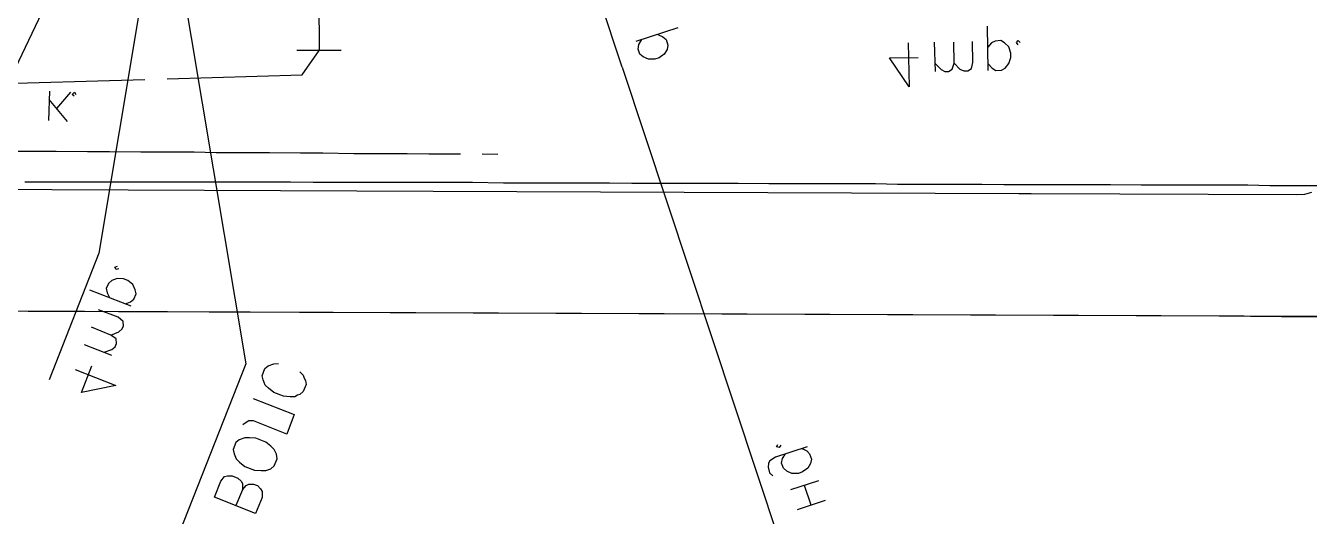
# Model space of a CAD drawing. Header units: metres. Extents: x 131 to 658, y 22 to 173.
# Drawn here: x 301.01 to 331.47, y 118.31 to 129.96 of the extents above; entities that cross this region are included whole.
import ezdxf

# ---------------------------------------------------------------- set-up
doc = ezdxf.new("R2010")
doc.units = ezdxf.units.M
for name, color, linetype in [('CURB', 7, 'Continuous'), ('ELECTR_CABLE', 7, 'Continuous'), ('ELECTR_CABLE_COMM', 7, 'Continuous'), ('GRASS', 7, 'Continuous'), ('ROAD', 7, 'Continuous'), ('SEWER', 7, 'Continuous'), ('SIDEWALK_PATH', 7, 'Continuous')]:
    doc.layers.add(name, color=color, linetype=linetype)

msp = doc.modelspace()

# ---------------------------------------------------------------- linework, layer by layer
at = {"layer": 'CURB'}
for points in [[(311.32, 126.91), (310.576, 126.91), (310.055, 126.921), (309.322, 126.921), (308.79, 126.921), (308.057, 126.932), (307.525, 126.932), (306.792, 126.943), (306.271, 126.943), (305.527, 126.943), (305.006, 126.954), (304.262, 126.954), (303.741, 126.954), (302.997, 126.965), (302.476, 126.965), (301.732, 126.977), (301.211, 126.977), (300.478, 126.977)], [(312.207, 126.899), (311.841, 126.91)], [(300.989, 126.255), (301.51, 126.255), (302.254, 126.255), (302.775, 126.255), (303.508, 126.255), (304.04, 126.255), (304.773, 126.255), (305.294, 126.255), (306.038, 126.255), (306.559, 126.255), (307.292, 126.255), (307.824, 126.244), (308.557, 126.244), (309.078, 126.244), (309.822, 126.244), (310.343, 126.244), (310.765, 126.244), (310.765, 126.244), (311.076, 126.244), (311.608, 126.244), (312.341, 126.233), (312.862, 126.233), (313.606, 126.233), (314.127, 126.233), (314.86, 126.233), (315.392, 126.222), (316.125, 126.222), (316.646, 126.222), (317.39, 126.222), (317.911, 126.222), (318.644, 126.211), (319.176, 126.211), (319.909, 126.211), (320.43, 126.211), (321.174, 126.211), (321.695, 126.2), (322.439, 126.2), (322.96, 126.2), (323.693, 126.2), (324.214, 126.189), (324.658, 126.189), (324.658, 126.189), (324.958, 126.189), (325.479, 126.189), (326.223, 126.189), (326.744, 126.189), (327.477, 126.178), (327.998, 126.178), (328.742, 126.178), (329.263, 126.178), (330.007, 126.178), (330.528, 126.166), (331.261, 126.166), (331.782, 126.166)]]:
    msp.add_lwpolyline(points, dxfattribs=at)
at = {"layer": 'ELECTR_CABLE'}
for points in [[(302.653, 132.325), (302.82, 133.291), (302.82, 133.291), (299.712, 126.766), (299.712, 126.766), (296.506, 118.587)], [(304.295, 132.303), (304.196, 133.28), (304.196, 133.28), (302.742, 124.557), (302.742, 124.557), (301.566, 121.55)], [(307.957, 131.804), (307.968, 129.373)], [(323.848, 128.896), (323.826, 129.95)], [(321.95, 129.551), (321.973, 128.508), (321.973, 128.508), (321.507, 129.196), (321.507, 129.196), (322.183, 129.207)], [(322.594, 128.874), (322.572, 129.573)], [(322.583, 129.074), (322.727, 128.918), (322.727, 128.918), (322.816, 128.874), (322.816, 128.874), (322.905, 128.874), (322.905, 128.874), (322.993, 128.93), (322.993, 128.93), (323.038, 129.074), (323.038, 129.074), (323.027, 129.573)], [(323.038, 129.074), (323.171, 128.93), (323.171, 128.93), (323.271, 128.885), (323.271, 128.885), (323.36, 128.885), (323.36, 128.885), (323.448, 128.941), (323.448, 128.941), (323.482, 129.085), (323.482, 129.085), (323.471, 129.584)], [(323.848, 129.052), (323.937, 128.952), (323.937, 128.952), (324.025, 128.896), (324.025, 128.896), (324.159, 128.907), (324.159, 128.907), (324.247, 128.952), (324.247, 128.952), (324.336, 129.063), (324.336, 129.063), (324.381, 129.207), (324.381, 129.207), (324.381, 129.307), (324.381, 129.307), (324.336, 129.462), (324.336, 129.462), (324.236, 129.551), (324.236, 129.551), (324.148, 129.607), (324.148, 129.607), (324.014, 129.595), (324.014, 129.595), (323.926, 129.551), (323.926, 129.551), (323.837, 129.451)], [(324.558, 129.507), (324.514, 129.562), (324.514, 129.562), (324.558, 129.607), (324.558, 129.607), (324.603, 129.562)], [(304.362, 128.697), (307.569, 128.796), (307.569, 128.796), (307.968, 129.373)], [(308.49, 129.373), (307.436, 129.373)], [(299.923, 128.574), (303.829, 128.685)], [(301.555, 127.709), (301.577, 128.408)], [(301.743, 127.997), (302.076, 128.386)], [(302.154, 128.286), (302.109, 128.33), (302.109, 128.33), (302.165, 128.386), (302.165, 128.386), (302.198, 128.33)], [(301.998, 127.687), (301.566, 128.208)], [(303.219, 124.191), (303.152, 124.169), (303.152, 124.169), (303.119, 124.225), (303.119, 124.225), (303.186, 124.247)], [(303.508, 123.304), (302.531, 123.681)], [(303.374, 123.359), (303.496, 123.403), (303.496, 123.403), (303.574, 123.47), (303.574, 123.47), (303.63, 123.592), (303.63, 123.592), (303.607, 123.692), (303.607, 123.692), (303.552, 123.814), (303.552, 123.814), (303.43, 123.914), (303.43, 123.914), (303.33, 123.947), (303.33, 123.947), (303.175, 123.958), (303.175, 123.958), (303.053, 123.914), (303.053, 123.914), (302.975, 123.847), (302.975, 123.847), (302.919, 123.725), (302.919, 123.725), (302.942, 123.614), (302.942, 123.614), (302.997, 123.503)], [(303.03, 122.616), (303.219, 122.693), (303.219, 122.693), (303.297, 122.76), (303.297, 122.76), (303.33, 122.837), (303.33, 122.837), (303.319, 122.937), (303.319, 122.937), (303.197, 123.037), (303.197, 123.037), (302.731, 123.215)], [(302.864, 122.205), (303.053, 122.272), (303.053, 122.272), (303.13, 122.338), (303.13, 122.338), (303.164, 122.416), (303.164, 122.416), (303.152, 122.527), (303.152, 122.527), (303.03, 122.616), (303.03, 122.616), (302.564, 122.804)], [(303.053, 122.127), (302.398, 122.383)], [(302.176, 121.794), (303.141, 121.417), (303.141, 121.417), (302.331, 121.251), (302.331, 121.251), (302.575, 121.883)]]:
    msp.add_lwpolyline(points, dxfattribs=at)
at = {"layer": 'ELECTR_CABLE_COMM'}
for points in [[(304.828, 131.87), (304.418, 132.758), (304.418, 132.758), (306.226, 121.928), (306.226, 121.928), (303.718, 115.547)], [(307.513, 121.739), (307.591, 121.661), (307.591, 121.661), (307.613, 121.595), (307.613, 121.595), (307.647, 121.539), (307.647, 121.539), (307.658, 121.439), (307.658, 121.439), (307.591, 121.273), (307.591, 121.273), (307.513, 121.206), (307.513, 121.206), (307.458, 121.184), (307.458, 121.184), (307.391, 121.151), (307.391, 121.151), (307.28, 121.151), (307.28, 121.151), (307.125, 121.162), (307.125, 121.162), (306.892, 121.251), (306.892, 121.251), (306.77, 121.351), (306.77, 121.351), (306.692, 121.428), (306.692, 121.428), (306.637, 121.55), (306.637, 121.55), (306.615, 121.65), (306.615, 121.65), (306.681, 121.817), (306.681, 121.817), (306.759, 121.883), (306.759, 121.883), (306.892, 121.928), (306.892, 121.928), (307.003, 121.939)], [(306.404, 121.106), (307.38, 120.729), (307.38, 120.729), (307.203, 120.263), (307.203, 120.263), (306.415, 120.574), (306.415, 120.574), (306.304, 120.574), (306.304, 120.574), (306.237, 120.54), (306.237, 120.54), (306.16, 120.485)], [(306.903, 119.508), (306.97, 119.675), (306.97, 119.675), (306.959, 119.786), (306.959, 119.786), (306.903, 119.897), (306.903, 119.897), (306.826, 119.975), (306.826, 119.975), (306.703, 120.074), (306.703, 120.074), (306.47, 120.163), (306.47, 120.163), (306.315, 120.174), (306.315, 120.174), (306.204, 120.174), (306.204, 120.174), (306.071, 120.13), (306.071, 120.13), (305.993, 120.063), (305.993, 120.063), (305.927, 119.897), (305.927, 119.897), (305.949, 119.797), (305.949, 119.797), (306.004, 119.675), (306.004, 119.675), (306.082, 119.597), (306.082, 119.597), (306.204, 119.497), (306.204, 119.497), (306.437, 119.409), (306.437, 119.409), (306.592, 119.397), (306.592, 119.397), (306.703, 119.397), (306.703, 119.397), (306.826, 119.442), (306.826, 119.442), (306.903, 119.508)], [(306.149, 118.943), (306.237, 119.042), (306.237, 119.042), (306.304, 119.076), (306.304, 119.076), (306.415, 119.076), (306.415, 119.076), (306.504, 119.042), (306.504, 119.042), (306.581, 118.965), (306.581, 118.965), (306.615, 118.898), (306.615, 118.898), (306.615, 118.754), (306.615, 118.754), (306.459, 118.377), (306.459, 118.377), (305.483, 118.765), (305.483, 118.765), (305.638, 119.142), (305.638, 119.142), (305.727, 119.253), (305.727, 119.253), (305.793, 119.275), (305.793, 119.275), (305.904, 119.275), (305.904, 119.275), (306.038, 119.22), (306.038, 119.22), (306.115, 119.142), (306.115, 119.142), (306.149, 119.087), (306.149, 119.087), (306.149, 118.943), (306.149, 118.943), (305.993, 118.565)]]:
    msp.add_lwpolyline(points, dxfattribs=at)
at = {"layer": 'GRASS'}
msp.add_lwpolyline([(331.516, 126), (331.349, 125.956), (331.172, 125.945), (324.869, 125.967), (324.569, 125.967), (310.676, 126.022), (292.566, 126.1)], dxfattribs=at)
at = {"layer": 'ROAD'}
msp.add_lwpolyline([(230.936, 123.215), (292.566, 123.215), (298.902, 123.193), (309.655, 123.148), (329.329, 123.071), (330.805, 123.059), (332.991, 123.048), (341.791, 123.037), (342.546, 123.037), (350.724, 123.048), (352.1, 123.059), (359.668, 123.104), (361.654, 123.115), (368.601, 123.182), (371.198, 123.215), (380.752, 123.348), (384.835, 123.426), (386.633, 123.459), (390.306, 123.526), (390.384, 123.526), (395.588, 123.648), (399.849, 123.736)], dxfattribs=at)
at = {"layer": 'SEWER'}
for points in [[(315.159, 128.974), (314.116, 132.137)], [(316.48, 129.906), (315.481, 129.584)], [(316.003, 129.751), (316.125, 129.695), (316.125, 129.695), (316.202, 129.629), (316.202, 129.629), (316.247, 129.496), (316.247, 129.496), (316.224, 129.396), (316.224, 129.396), (316.158, 129.285), (316.158, 129.285), (316.036, 129.196), (316.036, 129.196), (315.936, 129.163), (315.936, 129.163), (315.781, 129.163), (315.781, 129.163), (315.659, 129.218), (315.659, 129.218), (315.581, 129.285), (315.581, 129.285), (315.536, 129.407), (315.536, 129.407), (315.559, 129.518), (315.559, 129.518), (315.625, 129.629)], [(315.159, 128.974), (318.888, 117.733)], [(318.921, 119.997), (318.888, 119.941), (318.888, 119.941), (318.821, 119.963), (318.821, 119.963), (318.854, 120.019)], [(319.553, 119.963), (318.799, 119.719), (318.799, 119.719), (318.666, 119.63), (318.666, 119.63), (318.632, 119.575), (318.632, 119.575), (318.621, 119.475), (318.621, 119.475), (318.655, 119.342), (318.655, 119.342), (318.732, 119.275)], [(319.42, 119.919), (319.476, 119.897), (319.476, 119.897), (319.542, 119.864), (319.542, 119.864), (319.609, 119.797), (319.609, 119.797), (319.653, 119.664), (319.653, 119.664), (319.631, 119.564), (319.631, 119.564), (319.565, 119.453), (319.565, 119.453), (319.443, 119.364), (319.443, 119.364), (319.343, 119.331), (319.343, 119.331), (319.187, 119.331), (319.187, 119.331), (319.065, 119.386), (319.065, 119.386), (318.988, 119.453), (318.988, 119.453), (318.943, 119.575), (318.943, 119.575), (318.965, 119.686), (318.965, 119.686), (319.032, 119.797)], [(319.82, 119.153), (319.154, 118.943)], [(319.642, 118.576), (319.487, 119.042)], [(319.975, 118.687), (319.309, 118.465)]]:
    msp.add_lwpolyline(points, dxfattribs=at)
at = {"layer": 'SIDEWALK_PATH'}
msp.add_lwpolyline([(399.483, 123.736), (389.996, 123.514), (383.848, 123.403), (382.317, 123.381), (380.497, 123.348), (372.596, 123.237), (370.998, 123.215), (362.875, 123.126), (361.499, 123.115), (353.154, 123.059), (351.989, 123.059), (343.434, 123.037), (342.49, 123.037), (333.713, 123.048), (332.992, 123.048), (331.882, 123.059), (292.566, 123.215), (291.434, 123.215), (235.651, 123.215)], dxfattribs=at)

doc.saveas('drawing.dxf')
